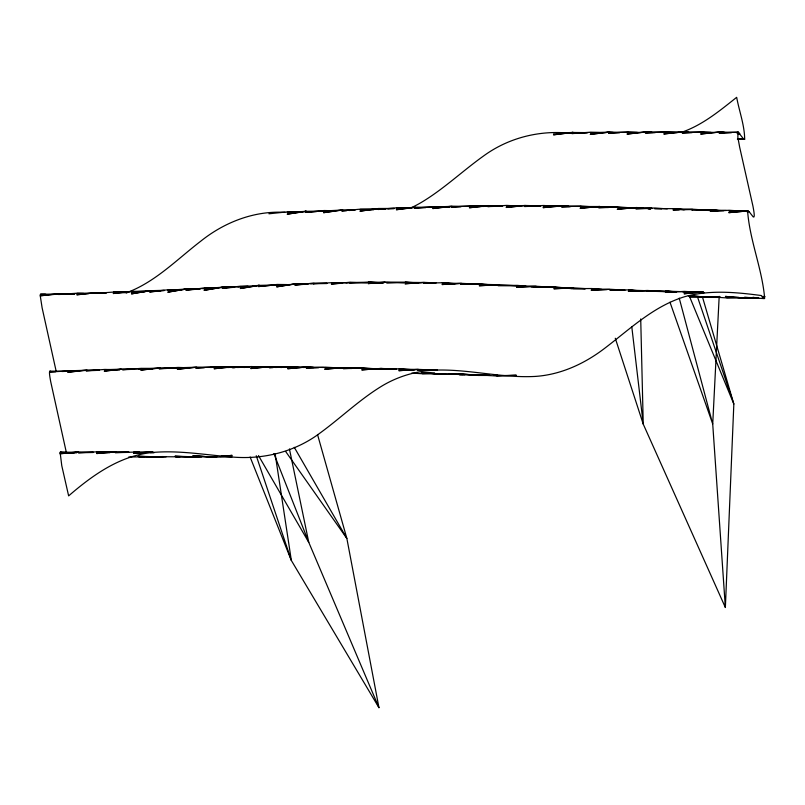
<?xml version="1.0" encoding="UTF-8"?>
<svg xmlns="http://www.w3.org/2000/svg" width="805" height="805" viewBox="0 0 805 805"><rect width="100%" height="100%" fill="white"/><g stroke="black" fill="none" stroke-linecap="round" stroke-linejoin="round"><path stroke-width="1.21" d="M615.282 338.251L643.245 424.124L725.365 607.503L733.838 404.03L702.463 296.995M719.187 296.331L712.717 424.004L725.365 607.503M681.684 132.262C702.443 125.127 719.7 110.798 736.666 97.325C739.232 111.241 744.524 125.067 744.675 139.245L743.196 138.5L738.084 132.02L737.833 137.212L739.644 147.094L752.937 206.1A74.946 4.085 73.9 0 1 754.194 216.183L753.842 217.038L753.168 216.867L749.063 211.624L747.593 210.92C749.707 240.373 762.124 268.618 764.639 298.102L764.176 298.595L744.444 297.377L758.702 297.89M66.865 371.216L49.9 371.135L49.538 371.95A73.808 4.025 73.9 0 0 50.785 382.033L66.272 452.128M76.626 452.843L60.123 452.329L61.774 465.693L68.636 495.88C92.505 475.272 119.653 455.781 151.974 452.531C178.338 450.076 204.52 454.815 230.733 456.888C262.269 459.967 294.64 452.209 320.098 432.999C341.29 417.533 360.207 399.018 382.808 385.494A106.813 100.887 -7.1 0 1 436.099 370.089C469.194 369.133 501.706 378.129 534.822 376.448C560.099 374.889 583.726 364.122 603.74 349.018C629.258 329.738 653.086 306.453 684.341 296.803C709.487 289.669 735.84 292.185 761.369 295.546L764.176 298.595M126.305 292.849C155.083 282.263 176.788 259.592 200.646 241.269C224.333 222.25 254.199 210.608 284.829 212.339M258.697 285.403L240.303 288.492L259.321 285.383L258.697 285.403L276.699 284.94M305.628 211.313L287.164 214.16L306.252 211.323L305.628 211.313L324.908 211.061L321.235 211.313M613.209 132.443L608.862 132.111L609.496 132.151L590.206 134.355L608.862 132.111L628.303 132.412M699.495 132.412L701.97 132.342L682.479 131.899L663.763 133.952L683.113 131.94L689.311 132.453M121.153 369.334L104.227 371.135L122.883 368.881L142.254 368.942L138.561 369.093M268.93 213.788L287.677 211.826L301.07 212.118M487.518 205.859L469.375 207.75L488.061 205.587L502.672 205.899M244.73 367.483L232.736 366.698L233.37 366.758L214.009 368.73L232.736 366.698L249.741 366.949M702.805 291.903L684.019 293.765L703.399 291.843L684.099 291.994L704.254 292.597L684.532 291.39L665.483 292.356L676.603 292.004M144.377 456.817L128.72 457.029M180.008 456.817L156.995 456.707L163.194 456.566M88.902 293.624L76.777 294.791L95.463 292.618L106.381 292.728M91.327 293.392L96.177 292.919L76.978 293.412M216.867 456.858L193.844 456.737L198.805 456.616M220.389 456.516L232.132 455.368L221.204 456.365M127.784 292.135L113.223 293.513L131.899 291.299L145.232 291.41M164.15 290.605L149.589 291.963L168.245 289.72L181.578 289.81M747.593 210.92L728.777 212.651L748.197 210.85L728.847 210.87L740.741 211.313M754.164 297.427L745.319 298.182L725.416 296.421L745.933 298.182L726.372 297.518L730.095 297.437M200.455 288.864L185.885 290.202L204.54 287.959L214.231 288.019M202.88 288.643L205.305 288.421L186.136 289.005L167.762 292.175L186.74 288.965L198.976 289.418M216.344 456.807L212.701 457.139L192.878 455.62L213.345 457.2L212.701 457.139L231.991 456.928M234.295 287.264L222.15 288.341L240.816 286.137L248.091 286.198M237.948 286.942L241.591 286.62L222.411 287.184L204.037 290.333L223.025 287.164L230.371 287.435M753.822 297.427L745.319 298.182L758.602 298.132M152.346 451.716L133.509 453.396L153.02 451.907L133.7 452.008M178.267 456.838L175.832 457.059L195.122 456.838M142.666 456.807L139.013 457.129L158.303 456.898L155.929 456.817M269.383 285.634L258.445 286.57L277.131 284.447L286.852 284.568M273.036 285.322L300.577 284.034M717.094 296.683L708.229 297.407L688.305 295.546L708.853 297.387L689.251 296.602M716.752 296.693L708.229 297.407L720.334 297.427M361.878 368.267L343.534 367.603L324.677 369.193L344.158 367.603L352.852 368.338M78.186 452.209L59.942 453.748L78.729 451.927L93.35 452.279M308.214 283.994L294.821 285.081L313.558 283.088L326.941 283.35M310.65 283.793L314.302 283.501L295.063 283.873L276.638 286.852L295.666 283.813L295.063 283.873L301.02 284.115M112.539 452.239L96.711 453.527L115.518 451.776L128.941 452.128M342.316 283.209L331.338 284.034L350.125 282.223L367.211 282.706L349.722 282.927L368.811 282.052L383.603 282.968M345.979 282.927L350.859 282.565L331.569 282.766L335.142 282.937M316.345 211.655L305.347 212.419L324.113 210.518L333.864 210.759M259.321 285.383L240.373 286.701L247.809 286.55M385.152 282.404L368.036 283.591L386.893 281.971L404.03 282.636M346.633 210.638L341.733 210.94L360.529 209.129L373.953 209.521M349.088 210.487L355.206 210.115M738.084 132.02L719.066 133.097L731.433 132.724M306.252 211.323L287.234 212.389L292.215 212.359M385.484 209.079L378.119 209.461L396.946 207.781L405.509 208.082M387.94 208.948L394.088 208.626M166.122 456.807L157.79 457.25L138.118 456.224L149.992 456.616M201.763 456.868L194.619 457.23L174.947 456.194L186.81 456.576M576.772 133.328L571.842 133.55L590.769 132.161L599.363 132.563M579.228 133.217L587.851 132.835M425.634 207.66L414.555 208.153L433.432 206.623L449.361 207.298M739.071 297.437L727.126 297.941L707.364 296.622L720.455 297.146M434.791 373.268L422.856 373.772L411.758 373.097M464.827 374.728L440.315 373.681L445.054 373.822M396.442 208.153L415.561 207.388L396.312 209.723L414.877 207.207L434.257 207.288M133.62 369.284L122.521 369.726L141.449 368.338L152.447 368.7M166.464 368.469L159.068 368.76L178.006 367.422L187.786 367.764M168.929 368.368L177.563 368.026M619.669 132.744L608.57 133.187L627.528 131.889L637.359 132.392M99.599 370.3L86.024 370.823L104.942 369.425L119.603 369.908M204.329 367.714L195.685 368.046L214.653 366.788L231.8 367.472M210.497 367.483L215.428 367.291L196.028 367.12L177.331 369.264L196.682 367.231L177.492 367.774L187.535 367.945M607.171 289.589L591.132 290.192L610.19 289.257L625.002 290.213M690.006 297.015L700.763 296.622M55.706 371.729L49.538 371.95L73.346 370.743M61.874 371.497L66.815 371.326M655.23 132.644L645.348 132.986L664.336 131.789L676.633 132.453M661.408 132.433L665.111 132.302L645.64 131.919L626.954 134.063L646.274 131.97L652.483 132.463M460.963 206.794L451.082 207.147L470.009 205.788L483.533 206.472M234.879 367.583L232.414 367.664L251.412 366.537L271.044 367.432L250.929 366.979L270.188 366.667L281.317 367.462M237.354 367.493L249.701 367.07M636.996 291.118L628.343 291.41L647.401 290.464L667.144 291.702L646.999 291.148L666.309 291.018L675.013 291.782M640.7 290.987L648.116 290.736L628.564 290.122L640.609 291.048M553.588 133.087L572.758 132.483L582.659 133.207M692.079 132.654L682.187 132.966L701.185 131.829L711.036 132.392M682.791 291.812L685.256 291.742L665.725 291.148L674.157 291.812M121.173 369.163L104.409 369.706L115.709 369.908M736.384 132.584L738.859 132.503L719.358 132.02L700.622 134.012L719.982 132.05L724.953 132.473M164.21 290.293L149.821 290.726L131.446 293.875L150.414 290.625L160.205 290.997M502.592 206.14L487.739 206.573L506.727 205.396L516.589 205.969M132.634 291.672L113.445 292.205L126.496 292.618M62.287 294.358L58.574 294.469L77.532 293.181L83.66 293.443M65.99 294.248L74.654 293.996M272.955 367.543L269.242 367.644L288.291 366.657L304.28 367.503M275.431 367.462L289.045 367.07L269.554 366.657L250.788 368.539L270.188 366.667L269.554 366.657L281.569 367.493M609.496 132.151L590.296 132.654L599.091 132.845M106.21 293.06L95.071 293.362L114.018 292.044L127.492 292.587M133.962 291.913L131.487 291.974L150.414 290.625L149.821 290.726L159.32 291.028M137.675 291.812L145.101 291.621M434.529 373.168L422.152 373.51L441.704 374.154L421.246 372.604L441.13 374.315L458.055 374.295M170.298 290.283L167.812 290.343L186.74 288.965L186.136 289.005L198.01 289.408M172.773 290.213L181.447 290.001M463.056 374.546L459.343 374.647L478.905 375.321L458.437 373.721L478.321 375.452L490.416 375.442M496.524 375.734L516.337 375.241L497.238 376.046L477.496 374.788L489.36 375.17M540.668 206.11L524.558 206.493L543.596 205.476L558.408 206.442M214.009 288.301L204.098 288.532L223.025 287.164L222.411 287.184L229.536 287.435M233.37 366.758L214.16 367.201L229.224 367.483M436.612 369.757L417.403 370.23L437.397 370.27L417.755 369.354L398.817 370.682L418.409 369.435L398.978 369.213L413.307 369.928M627.055 132.382L651.668 132.402M487.528 205.758L469.506 206.161L480.183 206.493M723.826 210.779L710.181 211.081L729.28 210.266L744.112 211.292M318.589 367.704L306.192 367.976L325.28 367.15L343.765 368.257L324.807 367.623L344.158 367.603M570.212 206.714L561.528 206.895L580.606 206L599.151 207.308M679.189 209.813L672.99 209.934L692.099 209.159L710.654 210.487M684.149 209.713L692.833 209.531L673.242 208.747M608.54 207.509L598.618 207.69L617.717 206.885L633.807 208.062M651.919 208.455L635.789 208.757L654.898 207.992L667.275 208.898M93.259 452.491L78.367 452.762L97.425 451.816L109.722 452.47M683.113 131.94L663.863 132.272L668.603 132.412M276.699 285.03L284.145 284.9M128.82 452.39L115.155 452.601L139.154 451.987M351.916 368.469L343.222 368.589L362.361 367.905L380.886 369.133M326.81 283.541L313.125 283.722L332.153 282.656L338.301 282.978M78.196 452.118L60.123 452.329L74.372 452.823M354.099 209.803L342.034 209.904L323.54 212.681L342.689 210.004L323.64 211.001L333.632 211.001M116.202 451.947L96.892 452.118L109.973 452.601M762.224 298.112L764.639 298.102L762.265 298.011M390.274 369.324L380.302 369.374L399.481 368.811L414.323 369.867M394.148 208.445L378.441 208.495L359.905 211.162L379.105 208.646L360.026 209.542L373.802 209.652M403.979 282.726L386.511 282.756L405.66 282.082L418.026 282.968M495.256 375.432L497.671 375.432L494.109 375.321M385.172 282.233L368.247 282.243L382.566 282.968M98.502 370.048L86.397 370.008L67.741 372.252L87.081 370.23L67.922 370.843L72.943 370.944M434.74 283.259L423.49 283.209L442.7 282.736L455.097 283.712M177.583 367.976L159.42 367.885L140.754 370.099L160.084 368.036L140.925 368.65L152.215 368.831M586.694 132.614L572.134 132.463L553.498 134.807L572.758 132.483L572.134 132.463L582.941 133.238M737.39 139.144L744.675 139.245L738.668 138.822M470.834 206.442L451.404 206.191L432.778 208.545L452.088 206.372L432.919 206.976L445.94 207.288M74.724 293.845L58.936 293.644L40.25 295.787L42.122 307.852L56.179 371.326M585.104 288.925L572.536 288.643L591.856 288.532L601.818 289.448M620.464 290.283L609.808 290.021L629.128 289.911L641.565 291.028M323.59 367.472L306.504 366.979L287.687 368.71L307.118 366.969L313.316 367.452M299.671 367.472L287.818 367.13L313.719 367.523M540.729 205.919L524.86 205.456L506.124 207.449L525.514 205.547L506.234 205.808L516.931 206.201M45.171 294.479L40.421 294.348L40.25 295.787L59.63 293.885L40.421 294.348L45.855 294.268M448.616 373.933L458.105 374.214M704.274 132.443L700.722 132.332L724.178 132.423M609.657 289.418L591.323 288.824L598.538 289.367M581.371 206.493L561.81 205.798L543.023 207.64L562.443 205.839L568.672 206.422M726.352 210.507L710.443 209.894L717.688 210.548M746.678 211.544L749.063 211.624L746.587 211.463M710.704 210.528L691.666 209.773L711.036 209.803L718.513 210.528M617.244 207.267L598.88 206.553L580.063 208.284L599.494 206.523L606.98 207.267M556.215 206.483L543.123 205.949L562.443 205.839L561.81 205.798L569.065 206.483M651.97 208.233L636.041 207.579L617.204 209.26L636.644 207.519L642.883 208.133M661.609 208.898L654.465 208.596L673.835 208.656L683.817 209.642M396.563 369.103L380.634 368.438L361.727 369.887L381.268 368.469L388.735 369.143M569.98 133.238C539.642 130.007 508.569 137.776 483.825 155.788C462.523 170.962 443.515 189.276 420.935 202.659A108.464 102.446 -7.1 0 1 409.836 208.334M631.563 208.072L617.274 207.469L642.088 208.143M598.004 207.298L580.143 206.533L599.494 206.523L598.88 206.553L606.145 207.237M379.739 369.113L361.878 368.348L387.879 369.082M436.129 282.947L423.853 282.364L404.935 283.773L424.527 282.535L405.116 282.354L415.883 282.958M150.233 452.611L153.926 452.823M454.151 283.793L442.176 283.068L461.647 283.43L442.015 284.527L460.983 283.3L480.676 284.396L460.641 284.195L479.891 283.883L487.347 284.527M585.245 288.613L572.898 287.808L553.84 288.754L573.562 287.949L554.021 287.315L560.028 287.757M484.187 284.568L479.388 284.256L498.899 284.749L479.227 285.745L498.245 284.658L517.967 285.866L497.903 285.564L517.192 285.362L525.907 286.147M491.382 285.04L496.182 285.352M522.697 286.157L516.689 285.735L536.221 286.328L516.528 287.214L535.567 286.218L555.319 287.486L535.224 287.103L554.534 286.972L563.248 287.777M531.099 286.741L534.701 286.993M568.441 288.361L572.043 288.623M737.883 138.842L744.072 139.325M682.479 131.899L688.506 132.392M343.534 367.603L351.976 368.298M737.45 133.529L739.855 133.731L737.37 133.519M491.08 284.839L497.289 285.373M530.877 286.59L534.611 286.932M676.864 209.079L684.129 209.743M568.229 288.23L571.963 288.572M648.146 208.716L650.561 208.938M647.874 208.636L650.37 208.887M49.9 371.135L50.594 371.367M60.647 452.018L61.452 452.611M285.634 451.444L346.854 538.434L378.954 707.676L291.34 560.451L250.114 457.009M258.496 455.58L308.788 542.389L378.954 707.676M294.268 447.308L346.854 538.434L317.512 434.479M689.362 296.089L733.838 404.03L697.482 296.834M273.871 453.577L308.788 542.389L289.428 448.928M669.991 302.217L712.717 424.004L679.239 298.152M256.252 455.711L291.34 560.451L275.119 453.738M631.804 326.911L643.245 424.124L640.72 318.971M764.75 296.441L762.395 296.663L764.75 296.441"/></g></svg>
